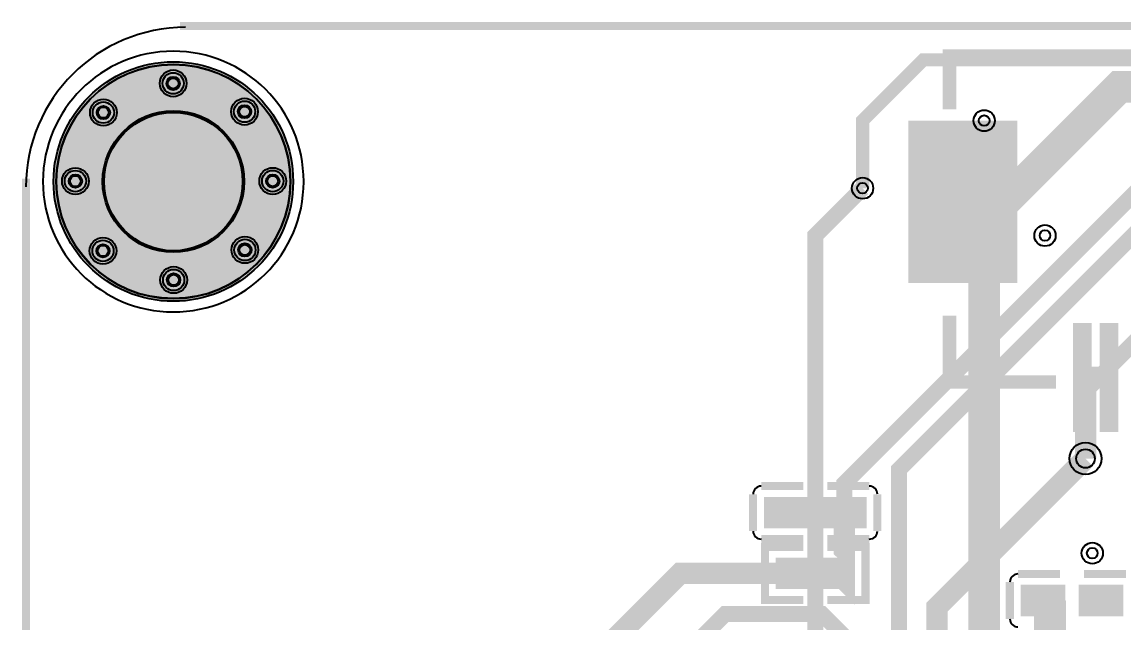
# Model space of a CAD drawing. Header units: millimetres. Extents: x 35 to 109.8, y -21 to 52.
# Drawn here: x 35 to 55.71, y 40.73 to 52.02 of the extents above; entities that cross this region are included whole.
import ezdxf

# ---------------------------------------------------------------- set-up
doc = ezdxf.new("R2010")
doc.units = ezdxf.units.MM
for name, color, linetype, true_color in [('BoardOutLine', 7, 'Continuous', 0xff00ff), ('BottomLayer', 7, 'Continuous', 0x0000ff), ('BottomSolderMaskLayer', 7, 'Continuous', 0xaa00ff), ('Document', 7, 'Continuous', 0xffffff), ('Hole', 7, 'Continuous', 0x222222), ('Mechanical', 7, 'Continuous', 0xf022f0), ('Multi-Layer', 7, 'Continuous', 0xc0c0c0), ('TopLayer', 7, 'Continuous', 0xff0000), ('TopPasteMaskLayer', 7, 'Continuous', 0x808080), ('TopSilkLayer', 7, 'Continuous', 0xffcc00), ('TopSolderMaskLayer', 7, 'Continuous', 0x800080)]:
    doc.layers.add(name, color=color, linetype=linetype, true_color=true_color)

msp = doc.modelspace()

# ---------------------------------------------------------------- hatches: boundary and pattern name
at = {"layer": 'BottomSolderMaskLayer'}
for points in [[(35.596, 49.021, 1), (40.098, 49.021, 1)], [(37.592, 50.866, 1), (38.094, 50.866, 1)], [(36.28, 50.317, 1), (36.782, 50.317, 1)], [(38.934, 50.334, 1), (39.436, 50.334, 1)], [(35.754, 49.029, 1), (36.256, 49.029, 1)], [(39.463, 49.03, 1), (39.965, 49.03, 1)], [(36.273, 47.719, 1), (36.775, 47.719, 1)], [(38.94, 47.735, 1), (39.442, 47.735, 1)], [(37.601, 47.171, 1), (38.103, 47.171, 1)]]:
    msp.add_hatch(color=256, dxfattribs=at).paths.add_polyline_path(points)
at = {"layer": 'Multi-Layer'}
for points in [[(35.647, 49.021, 1), (40.047, 49.021, 1)], [(37.643, 50.866, 1), (38.043, 50.866, 1)], [(38.985, 50.334, 1), (39.385, 50.334, 1)], [(36.331, 50.317, 1), (36.731, 50.317, 1)], [(35.805, 49.029, 1), (36.205, 49.029, 1)], [(39.514, 49.03, 1), (39.914, 49.03, 1)], [(36.324, 47.719, 1), (36.724, 47.719, 1)], [(38.991, 47.735, 1), (39.391, 47.735, 1)], [(37.652, 47.171, 1), (38.052, 47.171, 1)]]:
    msp.add_hatch(color=256, dxfattribs=at).paths.add_polyline_path(points)
at = {"layer": 'TopLayer'}
for points in [[(53.683, 47.14), (51.683, 47.14), (51.683, 50.14), (53.683, 50.14)], [(55.083, 44.34), (54.783, 44.34), (54.783, 46.34), (55.083, 46.34)], [(55.583, 44.34), (55.283, 44.34), (55.283, 46.34), (55.583, 46.34)], [(49.761, 42.529), (49.761, 43.069), (48.971, 43.069), (48.971, 42.529)], [(50.061, 42.529), (50.061, 43.069), (50.851, 43.069), (50.851, 42.529)], [(49.761, 41.386), (49.761, 41.926), (49.195, 41.926), (49.195, 41.386)], [(50.061, 41.386), (50.061, 41.926), (50.627, 41.926), (50.627, 41.386)], [(54.587, 40.878), (54.587, 41.418), (53.797, 41.418), (53.797, 40.878)], [(54.887, 40.878), (54.887, 41.418), (55.677, 41.418), (55.677, 40.878)]]:
    msp.add_hatch(color=256, dxfattribs=at).paths.add_polyline_path(points)
at = {"layer": 'TopPasteMaskLayer'}
for points in [[(53.683, 47.14), (51.683, 47.14), (51.683, 50.14), (53.683, 50.14)], [(55.083, 44.34), (54.783, 44.34), (54.783, 46.34), (55.083, 46.34)], [(55.583, 44.34), (55.283, 44.34), (55.283, 46.34), (55.583, 46.34)], [(49.731, 43.024), (49.731, 42.574), (49.661, 42.524), (49.181, 42.524), (49.131, 42.574), (49.131, 43.024), (49.181, 43.074), (49.661, 43.074)], [(50.691, 43.024), (50.691, 42.574), (50.641, 42.524), (50.161, 42.524), (50.091, 42.574), (50.091, 43.024), (50.161, 43.074), (50.641, 43.074)], [(49.776, 41.426), (49.776, 41.886), (49.736, 41.926), (49.235, 41.926), (49.195, 41.886), (49.195, 41.426), (49.235, 41.386), (49.736, 41.386)], [(50.046, 41.426), (50.046, 41.886), (50.086, 41.926), (50.587, 41.926), (50.627, 41.886), (50.627, 41.426), (50.587, 41.386), (50.086, 41.386)], [(54.557, 41.373), (54.557, 40.923), (54.487, 40.873), (54.007, 40.873), (53.957, 40.923), (53.957, 41.373), (54.007, 41.423), (54.487, 41.423)], [(55.517, 41.373), (55.517, 40.923), (55.467, 40.873), (54.987, 40.873), (54.917, 40.923), (54.917, 41.373), (54.987, 41.423), (55.467, 41.423)]]:
    msp.add_hatch(color=256, dxfattribs=at).paths.add_polyline_path(points)
at = {"layer": 'TopSolderMaskLayer'}
for points in [[(35.596, 49.021, 1), (40.098, 49.021, 1)], [(37.592, 50.866, 1), (38.094, 50.866, 1)], [(36.28, 50.317, 1), (36.782, 50.317, 1)], [(38.934, 50.334, 1), (39.436, 50.334, 1)], [(53.709, 47.115), (51.658, 47.115), (51.658, 50.165), (53.709, 50.165)], [(35.754, 49.029, 1), (36.256, 49.029, 1)], [(39.463, 49.03, 1), (39.965, 49.03, 1)], [(36.273, 47.719, 1), (36.775, 47.719, 1)], [(38.94, 47.735, 1), (39.442, 47.735, 1)], [(37.601, 47.171, 1), (38.103, 47.171, 1)], [(55.109, 44.315), (54.758, 44.315), (54.758, 46.365), (55.109, 46.365)], [(55.609, 44.315), (55.258, 44.315), (55.258, 46.365), (55.609, 46.365)], [(49.786, 42.504), (49.786, 43.094), (48.946, 43.094), (48.946, 42.504)], [(50.036, 42.504), (50.036, 43.094), (50.877, 43.094), (50.877, 42.504)], [(49.786, 41.361), (49.786, 41.951), (49.17, 41.951), (49.17, 41.361)], [(50.036, 41.361), (50.036, 41.951), (50.652, 41.951), (50.652, 41.361)], [(54.612, 40.853), (54.612, 41.443), (53.772, 41.443), (53.772, 40.853)], [(54.862, 40.853), (54.862, 41.443), (55.703, 41.443), (55.703, 40.853)]]:
    msp.add_hatch(color=256, dxfattribs=at).paths.add_polyline_path(points)

# ---------------------------------------------------------------- linework, layer by layer
at = {"layer": 'BoardOutLine', "const_width": 0.15}
for points in [[(37.973, 51.943), (106.312, 51.943)], [(35.079, -16.336), (35.077, 49.073)]]:
    msp.add_lwpolyline(points, dxfattribs=at)
at = {"layer": 'BoardOutLine'}
msp.add_arc((38.076, 48.919), 3, 90, 180, dxfattribs=at)
at = {"layer": 'BottomLayer'}
for points, const_width in [([(53.086, 36.068), (53.086, 48.26), (55.626, 50.8), (83.058, 50.8), (85.344, 48.514), (85.344, 44.069), (82.931, 41.529), (82.55, 41.529)], 0.6), ([(50.8, 48.895), (49.911, 48.006), (49.911, 39.243)], 0.3), ([(58.928, 46.101), (58.42, 46.609), (56.515, 46.609), (54.991, 45.085), (54.991, 43.815)], 0.3)]:
    msp.add_lwpolyline(points, dxfattribs=dict(at, const_width=const_width))
at = {"layer": 'BottomSolderMaskLayer'}
for centre, radius in [((37.847, 49.021), 2.251), ((37.843, 50.866), 0.251), ((37.843, 50.866), 0.125), ((36.531, 50.317), 0.251), ((39.185, 50.334), 0.251), ((36.531, 50.317), 0.125), ((37.847, 49.021), 1.33), ((39.185, 50.334), 0.125), ((36.005, 49.029), 0.251), ((36.005, 49.029), 0.125), ((39.714, 49.03), 0.251), ((39.714, 49.03), 0.125), ((36.524, 47.719), 0.251), ((36.524, 47.719), 0.125), ((39.191, 47.735), 0.251), ((39.191, 47.735), 0.125), ((37.852, 47.171), 0.251), ((37.852, 47.171), 0.125)]:
    msp.add_circle(centre, radius, dxfattribs=at)
at = {"layer": 'Document'}
msp.add_arc((37.847, 49.02), 2.2, 0.0695, 359.9305, dxfattribs=at)
at = {"layer": 'Hole'}
for centre, radius in [((53.086, 50.165), 0.1), ((50.8, 48.895), 0.1), ((54.229, 48.006), 0.1), ((54.991, 43.815), 0.175), ((55.118, 42.037), 0.1)]:
    msp.add_circle(centre, radius, dxfattribs=at)
at = {"layer": 'Mechanical'}
msp.add_arc((37.846, 49.02), 2.45, 0.0713, 359.9287, dxfattribs=at)
at = {"layer": 'Multi-Layer'}
for centre, radius in [((37.847, 49.021), 2.2), ((37.843, 50.866), 0.2), ((37.843, 50.866), 0.1), ((39.185, 50.334), 0.2), ((36.531, 50.317), 0.2), ((36.531, 50.317), 0.1), ((39.185, 50.334), 0.1), ((53.086, 50.165), 0.2), ((37.847, 49.021), 1.3), ((36.005, 49.029), 0.2), ((36.005, 49.029), 0.1), ((39.714, 49.03), 0.2), ((39.714, 49.03), 0.1), ((50.8, 48.895), 0.2), ((54.229, 48.006), 0.2), ((36.524, 47.719), 0.2), ((39.191, 47.735), 0.2), ((36.524, 47.719), 0.1), ((39.191, 47.735), 0.1), ((37.852, 47.171), 0.2), ((37.852, 47.171), 0.1), ((54.991, 43.815), 0.3), ((55.118, 42.037), 0.2)]:
    msp.add_circle(centre, radius, dxfattribs=at)
at = {"layer": 'TopLayer'}
for points, const_width in [([(88.863, 42.799), (88.863, 44.741), (82.296, 51.308), (51.943, 51.308), (50.8, 50.165), (50.8, 48.895)], 0.25), ([(50.457, 42.799), (50.457, 43.345), (56.007, 48.895), (73.66, 48.895), (75.433, 47.122), (75.433, 45.339)], 0.3), ([(51.486, 38.354), (51.486, 43.612), (56.261, 48.387), (73.533, 48.387), (74.933, 46.988), (74.933, 45.339)], 0.3), ([(54.933, 45.34), (55.433, 45.34)], 0.4), ([(54.991, 43.815), (54.991, 45.281), (54.933, 45.339)], 0.4), ([(45.37, 28.359), (45.682, 28.359), (45.847, 28.194), (46.99, 29.337), (46.99, 30.861), (48.006, 31.877), (50.419, 31.877), (52.197, 33.655), (52.197, 41.021), (54.991, 43.815)], 0.4), ([(50.457, 42.799), (50.457, 41.544), (50.343, 41.656)], 0.4), ([(49.478, 41.656), (47.371, 41.656), (45.654, 39.939), (45.654, 39.35)], 0.4), ([(54.192, 41.148), (54.324, 41.016), (54.324, 36.83)], 0.6), ([(47.31, 39.985), (48.219, 40.894), (50.038, 40.894), (50.622, 40.31), (50.622, 38.354)], 0.3)]:
    msp.add_lwpolyline(points, dxfattribs=dict(at, const_width=const_width))
at = {"layer": 'TopSilkLayer'}
for points, const_width in [([(52.433, 50.378), (52.433, 51.378), (81.882, 51.378), (81.883, 50.598)], 0.254), ([(52.433, 46.503), (52.433, 45.253), (54.433, 45.253)], 0.254), ([(48.895, 43.298), (49.685, 43.298)], 0.152), ([(50.927, 43.298), (50.137, 43.298)], 0.152), ([(48.742, 42.453), (48.742, 43.145)], 0.152), ([(51.08, 42.453), (51.08, 43.145)], 0.152), ([(49.685, 42.3), (48.895, 42.3)], 0.152), ([(50.137, 42.3), (50.927, 42.3)], 0.152), ([(49.685, 41.157), (48.967, 41.157), (48.967, 42.155), (49.685, 42.155)], 0.152), ([(50.137, 41.157), (50.855, 41.157), (50.855, 42.155), (50.137, 42.155)], 0.152), ([(53.721, 41.647), (54.511, 41.647)], 0.152), ([(55.753, 41.647), (54.963, 41.647)], 0.152), ([(53.568, 40.802), (53.568, 41.494)], 0.152)]:
    msp.add_lwpolyline(points, dxfattribs=dict(at, const_width=const_width))
for centre, start, end in [((48.895, 43.145), 90, 180), ((50.927, 43.145), 0, 90), ((48.895, 42.453), 180, 270), ((50.927, 42.453), 270, 0), ((53.721, 41.494), 90, 180), ((53.721, 40.802), 180, 270)]:
    msp.add_arc(centre, 0.152, start, end, dxfattribs=at)
at = {"layer": 'TopSolderMaskLayer'}
for centre, radius in [((37.847, 49.021), 2.251), ((37.843, 50.866), 0.251), ((37.843, 50.866), 0.125), ((36.531, 50.317), 0.251), ((39.185, 50.334), 0.251), ((36.531, 50.317), 0.125), ((37.847, 49.021), 1.33), ((39.185, 50.334), 0.125), ((36.005, 49.029), 0.251), ((36.005, 49.029), 0.125), ((39.714, 49.03), 0.251), ((39.714, 49.03), 0.125), ((36.524, 47.719), 0.251), ((36.524, 47.719), 0.125), ((39.191, 47.735), 0.251), ((39.191, 47.735), 0.125), ((37.852, 47.171), 0.251), ((37.852, 47.171), 0.125)]:
    msp.add_circle(centre, radius, dxfattribs=at)

doc.saveas('drawing.dxf')
